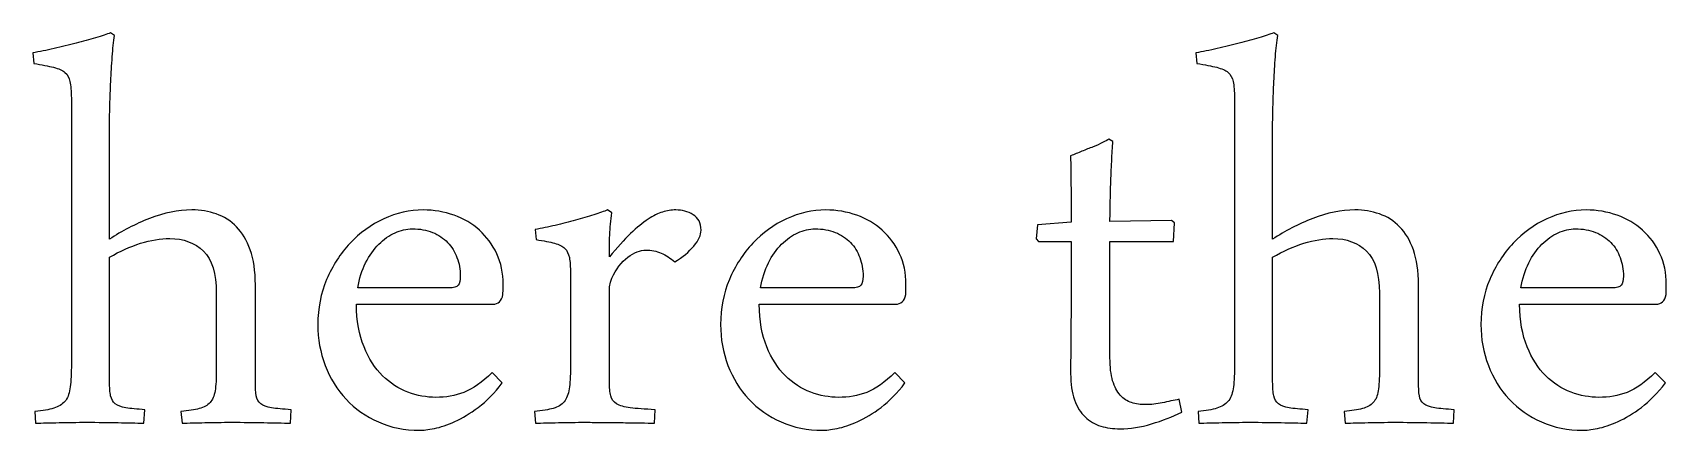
# Model space of a CAD drawing. Extents: x -294 to 276, y -108 to 146.
# Drawn here: x 95.55 to 114.26, y 50.01 to 54.56 of the extents above; entities that cross this region are included whole.
import ezdxf

# ---------------------------------------------------------------- set-up
doc = ezdxf.new("R2010")
doc.units = 0
doc.header["$MEASUREMENT"] = 0
doc.layers.add('OUTLINE', color=7, linetype='CONTINUOUS')

msp = doc.modelspace()

# ---------------------------------------------------------------- linework, layer by layer
at = {"layer": 'OUTLINE', "color": 250}
for points, knots in [([(96.4871, 54.5315), (96.4758, 54.4623), (96.4673, 54.3805), (96.4603, 54.2873), (96.4603, 54.2873), (96.4532, 54.1928), (96.4476, 54.0996), (96.4433, 54.0051), (96.4433, 54.0051), (96.4391, 53.912), (96.4363, 53.8245), (96.4334, 53.7412), (96.4334, 53.7412), (96.4306, 53.658), (96.4292, 53.5931), (96.4292, 53.5423), (96.4292, 53.5423), (96.4292, 53.5423), (96.4292, 52.1989), (96.4292, 52.1989), (96.4292, 52.1989), (96.5703, 52.2934), (96.7227, 52.3724), (96.8878, 52.4374), (96.8878, 52.4374), (97.0543, 52.5023), (97.2152, 52.5347), (97.3718, 52.5347), (97.3718, 52.5347), (97.4706, 52.5347), (97.5652, 52.5192), (97.6527, 52.4882), (97.6527, 52.4882), (97.7416, 52.4585), (97.8192, 52.4091), (97.8841, 52.3414), (97.8841, 52.3414), (97.9504, 52.2737), (98.0026, 52.1862), (98.0421, 52.0775), (98.0421, 52.0775), (98.0802, 51.9689), (98.1, 51.8348), (98.1, 51.6782), (98.1, 51.6782), (98.1, 51.6782), (98.1, 50.5662), (98.1, 50.5662), (98.1, 50.5662), (98.1, 50.4999), (98.1028, 50.4477), (98.1099, 50.4068), (98.1099, 50.4068), (98.1169, 50.3672), (98.1338, 50.3362), (98.1621, 50.3136), (98.1621, 50.3136), (98.1889, 50.2925), (98.2312, 50.2769), (98.2862, 50.2685), (98.2862, 50.2685), (98.3413, 50.26), (98.4147, 50.2529), (98.5092, 50.2473), (98.5092, 50.2473), (98.5092, 50.2473), (98.5007, 50.0949), (98.5007, 50.0949), (98.5007, 50.0949), (98.4118, 50.0949), (98.3116, 50.0963), (98.1973, 50.0991), (98.1973, 50.0991), (98.083, 50.102), (97.9589, 50.1034), (97.8262, 50.1034), (97.8262, 50.1034), (97.719, 50.1034), (97.6174, 50.102), (97.5214, 50.0991), (97.5214, 50.0991), (97.4241, 50.0963), (97.338, 50.0949), (97.2604, 50.0949), (97.2604, 50.0949), (97.2604, 50.0949), (97.2477, 50.2275), (97.2477, 50.2275), (97.2477, 50.2275), (97.3337, 50.236), (97.4029, 50.2459), (97.4565, 50.26), (97.4565, 50.26), (97.5101, 50.2741), (97.5525, 50.2967), (97.5807, 50.3291), (97.5807, 50.3291), (97.6103, 50.3602), (97.6287, 50.4053), (97.6385, 50.4646), (97.6385, 50.4646), (97.6484, 50.5239), (97.6527, 50.6057), (97.6527, 50.7116), (97.6527, 50.7116), (97.6527, 50.7116), (97.6527, 51.5836), (97.6527, 51.5836), (97.6527, 51.5836), (97.6527, 51.8066), (97.6033, 51.966), (97.5045, 52.0634), (97.5045, 52.0634), (97.4057, 52.1594), (97.2773, 52.2073), (97.1193, 52.2073), (97.1193, 52.2073), (97.0148, 52.2073), (96.9034, 52.189), (96.7848, 52.1523), (96.7848, 52.1523), (96.6663, 52.1142), (96.5477, 52.062), (96.4292, 51.9929), (96.4292, 51.9929), (96.4292, 51.9929), (96.4292, 50.5662), (96.4292, 50.5662), (96.4292, 50.5662), (96.4292, 50.4999), (96.4334, 50.4477), (96.4419, 50.4068), (96.4419, 50.4068), (96.4504, 50.3672), (96.4673, 50.3362), (96.4955, 50.3136), (96.4955, 50.3136), (96.5238, 50.2925), (96.5633, 50.2769), (96.6169, 50.2685), (96.6169, 50.2685), (96.6719, 50.26), (96.7439, 50.2529), (96.8342, 50.2473), (96.8342, 50.2473), (96.8342, 50.2473), (96.8215, 50.0949), (96.8215, 50.0949), (96.8215, 50.0949), (96.734, 50.0949), (96.6352, 50.0963), (96.5266, 50.0991), (96.5266, 50.0991), (96.4179, 50.102), (96.2966, 50.1034), (96.1653, 50.1034), (96.1653, 50.1034), (96.0567, 50.1034), (95.9523, 50.102), (95.8507, 50.0991), (95.8507, 50.0991), (95.7491, 50.0963), (95.6587, 50.0949), (95.5825, 50.0949), (95.5825, 50.0949), (95.5825, 50.0949), (95.5741, 50.2275), (95.5741, 50.2275), (95.5741, 50.2275), (95.6644, 50.236), (95.7364, 50.2473), (95.79, 50.2642), (95.79, 50.2642), (95.845, 50.2812), (95.8859, 50.3066), (95.917, 50.3404), (95.917, 50.3404), (95.9466, 50.3757), (95.9664, 50.4237), (95.9762, 50.4858), (95.9762, 50.4858), (95.9861, 50.5479), (95.9918, 50.6311), (95.9918, 50.7355), (95.9918, 50.7355), (95.9918, 50.7355), (95.9918, 53.816), (95.9918, 53.816), (95.9918, 53.816), (95.9918, 53.895), (95.9861, 53.9585), (95.9762, 54.0037), (95.9762, 54.0037), (95.9664, 54.0488), (95.948, 54.0841), (95.9184, 54.1095), (95.9184, 54.1095), (95.8902, 54.1335), (95.8464, 54.1533), (95.7886, 54.1674), (95.7886, 54.1674), (95.7307, 54.1815), (95.6545, 54.1956), (95.5614, 54.2125), (95.5614, 54.2125), (95.5614, 54.2125), (95.5487, 54.3325), (95.5487, 54.3325), (95.5487, 54.3325), (95.6263, 54.3466), (95.7081, 54.3621), (95.7942, 54.3819), (95.7942, 54.3819), (95.8817, 54.4016), (95.965, 54.4214), (96.0454, 54.4426), (96.0454, 54.4426), (96.1244, 54.4623), (96.2006, 54.4835), (96.2698, 54.5046), (96.2698, 54.5046), (96.3403, 54.5244), (96.3982, 54.5442), (96.4419, 54.5639), (96.4419, 54.5639), (96.4419, 54.5639), (96.4871, 54.5315), (96.4871, 54.5315)], [0, 0, 0, 0, 0.0172414, 0.0172414, 0.0172414, 0.0172414, 0.0344828, 0.0344828, 0.0344828, 0.0344828, 0.0517241, 0.0517241, 0.0517241, 0.0517241, 0.0689655, 0.0689655, 0.0689655, 0.0689655, 0.0862069, 0.0862069, 0.0862069, 0.0862069, 0.1034483, 0.1034483, 0.1034483, 0.1034483, 0.1206897, 0.1206897, 0.1206897, 0.1206897, 0.137931, 0.137931, 0.137931, 0.137931, 0.1551724, 0.1551724, 0.1551724, 0.1551724, 0.1724138, 0.1724138, 0.1724138, 0.1724138, 0.1896552, 0.1896552, 0.1896552, 0.1896552, 0.2068966, 0.2068966, 0.2068966, 0.2068966, 0.2241379, 0.2241379, 0.2241379, 0.2241379, 0.2413793, 0.2413793, 0.2413793, 0.2413793, 0.2586207, 0.2586207, 0.2586207, 0.2586207, 0.2758621, 0.2758621, 0.2758621, 0.2758621, 0.2931034, 0.2931034, 0.2931034, 0.2931034, 0.3103448, 0.3103448, 0.3103448, 0.3103448, 0.3275862, 0.3275862, 0.3275862, 0.3275862, 0.3448276, 0.3448276, 0.3448276, 0.3448276, 0.362069, 0.362069, 0.362069, 0.362069, 0.3793103, 0.3793103, 0.3793103, 0.3793103, 0.3965517, 0.3965517, 0.3965517, 0.3965517, 0.4137931, 0.4137931, 0.4137931, 0.4137931, 0.4310345, 0.4310345, 0.4310345, 0.4310345, 0.4482759, 0.4482759, 0.4482759, 0.4482759, 0.4655172, 0.4655172, 0.4655172, 0.4655172, 0.4827586, 0.4827586, 0.4827586, 0.4827586, 0.5, 0.5, 0.5, 0.5, 0.5172414, 0.5172414, 0.5172414, 0.5172414, 0.5344828, 0.5344828, 0.5344828, 0.5344828, 0.5517241, 0.5517241, 0.5517241, 0.5517241, 0.5689655, 0.5689655, 0.5689655, 0.5689655, 0.5862069, 0.5862069, 0.5862069, 0.5862069, 0.6034483, 0.6034483, 0.6034483, 0.6034483, 0.6206897, 0.6206897, 0.6206897, 0.6206897, 0.637931, 0.637931, 0.637931, 0.637931, 0.6551724, 0.6551724, 0.6551724, 0.6551724, 0.6724138, 0.6724138, 0.6724138, 0.6724138, 0.6896552, 0.6896552, 0.6896552, 0.6896552, 0.7068966, 0.7068966, 0.7068966, 0.7068966, 0.7241379, 0.7241379, 0.7241379, 0.7241379, 0.7413793, 0.7413793, 0.7413793, 0.7413793, 0.7586207, 0.7586207, 0.7586207, 0.7586207, 0.7758621, 0.7758621, 0.7758621, 0.7758621, 0.7931034, 0.7931034, 0.7931034, 0.7931034, 0.8103448, 0.8103448, 0.8103448, 0.8103448, 0.8275862, 0.8275862, 0.8275862, 0.8275862, 0.8448276, 0.8448276, 0.8448276, 0.8448276, 0.862069, 0.862069, 0.862069, 0.862069, 0.8793103, 0.8793103, 0.8793103, 0.8793103, 0.8965517, 0.8965517, 0.8965517, 0.8965517, 0.9137931, 0.9137931, 0.9137931, 0.9137931, 0.9310345, 0.9310345, 0.9310345, 0.9310345, 0.9482759, 0.9482759, 0.9482759, 0.9482759, 0.9655172, 0.9655172, 0.9655172, 0.9655172, 1, 1, 1, 1]), ([(109.8123, 54.5315), (109.801, 54.4623), (109.7925, 54.3805), (109.7855, 54.2873), (109.7855, 54.2873), (109.7784, 54.1928), (109.7728, 54.0996), (109.7685, 54.0051), (109.7685, 54.0051), (109.7643, 53.912), (109.7615, 53.8245), (109.7586, 53.7412), (109.7586, 53.7412), (109.7558, 53.658), (109.7544, 53.5931), (109.7544, 53.5423), (109.7544, 53.5423), (109.7544, 53.5423), (109.7544, 52.1989), (109.7544, 52.1989), (109.7544, 52.1989), (109.8955, 52.2934), (110.0479, 52.3724), (110.213, 52.4374), (110.213, 52.4374), (110.3795, 52.5023), (110.5404, 52.5347), (110.697, 52.5347), (110.697, 52.5347), (110.7958, 52.5347), (110.8904, 52.5192), (110.9779, 52.4882), (110.9779, 52.4882), (111.0668, 52.4585), (111.1444, 52.4091), (111.2093, 52.3414), (111.2093, 52.3414), (111.2756, 52.2737), (111.3278, 52.1862), (111.3673, 52.0775), (111.3673, 52.0775), (111.4054, 51.9689), (111.4252, 51.8348), (111.4252, 51.6782), (111.4252, 51.6782), (111.4252, 51.6782), (111.4252, 50.5662), (111.4252, 50.5662), (111.4252, 50.5662), (111.4252, 50.4999), (111.428, 50.4477), (111.4351, 50.4068), (111.4351, 50.4068), (111.4421, 50.3672), (111.459, 50.3362), (111.4873, 50.3136), (111.4873, 50.3136), (111.5141, 50.2925), (111.5564, 50.2769), (111.6114, 50.2685), (111.6114, 50.2685), (111.6665, 50.26), (111.7399, 50.2529), (111.8344, 50.2473), (111.8344, 50.2473), (111.8344, 50.2473), (111.8259, 50.0949), (111.8259, 50.0949), (111.8259, 50.0949), (111.737, 50.0949), (111.6368, 50.0963), (111.5225, 50.0991), (111.5225, 50.0991), (111.4082, 50.102), (111.2841, 50.1034), (111.1514, 50.1034), (111.1514, 50.1034), (111.0442, 50.1034), (110.9426, 50.102), (110.8466, 50.0991), (110.8466, 50.0991), (110.7493, 50.0963), (110.6632, 50.0949), (110.5856, 50.0949), (110.5856, 50.0949), (110.5856, 50.0949), (110.5729, 50.2275), (110.5729, 50.2275), (110.5729, 50.2275), (110.6589, 50.236), (110.7281, 50.2459), (110.7817, 50.26), (110.7817, 50.26), (110.8353, 50.2741), (110.8777, 50.2967), (110.9059, 50.3291), (110.9059, 50.3291), (110.9355, 50.3602), (110.9539, 50.4053), (110.9637, 50.4646), (110.9637, 50.4646), (110.9736, 50.5239), (110.9779, 50.6057), (110.9779, 50.7116), (110.9779, 50.7116), (110.9779, 50.7116), (110.9779, 51.5836), (110.9779, 51.5836), (110.9779, 51.5836), (110.9779, 51.8066), (110.9285, 51.966), (110.8297, 52.0634), (110.8297, 52.0634), (110.7309, 52.1594), (110.6025, 52.2073), (110.4445, 52.2073), (110.4445, 52.2073), (110.34, 52.2073), (110.2286, 52.189), (110.11, 52.1523), (110.11, 52.1523), (109.9915, 52.1142), (109.8729, 52.062), (109.7544, 51.9929), (109.7544, 51.9929), (109.7544, 51.9929), (109.7544, 50.5662), (109.7544, 50.5662), (109.7544, 50.5662), (109.7544, 50.4999), (109.7586, 50.4477), (109.7671, 50.4068), (109.7671, 50.4068), (109.7756, 50.3672), (109.7925, 50.3362), (109.8207, 50.3136), (109.8207, 50.3136), (109.849, 50.2925), (109.8885, 50.2769), (109.9421, 50.2685), (109.9421, 50.2685), (109.9971, 50.26), (110.0691, 50.2529), (110.1594, 50.2473), (110.1594, 50.2473), (110.1594, 50.2473), (110.1467, 50.0949), (110.1467, 50.0949), (110.1467, 50.0949), (110.0592, 50.0949), (109.9604, 50.0963), (109.8518, 50.0991), (109.8518, 50.0991), (109.7431, 50.102), (109.6218, 50.1034), (109.4905, 50.1034), (109.4905, 50.1034), (109.3819, 50.1034), (109.2775, 50.102), (109.1759, 50.0991), (109.1759, 50.0991), (109.0743, 50.0963), (108.9839, 50.0949), (108.9077, 50.0949), (108.9077, 50.0949), (108.9077, 50.0949), (108.8993, 50.2275), (108.8993, 50.2275), (108.8993, 50.2275), (108.9896, 50.236), (109.0616, 50.2473), (109.1152, 50.2642), (109.1152, 50.2642), (109.1702, 50.2812), (109.2111, 50.3066), (109.2422, 50.3404), (109.2422, 50.3404), (109.2718, 50.3757), (109.2916, 50.4237), (109.3014, 50.4858), (109.3014, 50.4858), (109.3113, 50.5479), (109.317, 50.6311), (109.317, 50.7355), (109.317, 50.7355), (109.317, 50.7355), (109.317, 53.816), (109.317, 53.816), (109.317, 53.816), (109.317, 53.895), (109.3113, 53.9585), (109.3014, 54.0037), (109.3014, 54.0037), (109.2916, 54.0488), (109.2732, 54.0841), (109.2436, 54.1095), (109.2436, 54.1095), (109.2154, 54.1335), (109.1716, 54.1533), (109.1138, 54.1674), (109.1138, 54.1674), (109.0559, 54.1815), (108.9797, 54.1956), (108.8866, 54.2125), (108.8866, 54.2125), (108.8866, 54.2125), (108.8739, 54.3325), (108.8739, 54.3325), (108.8739, 54.3325), (108.9515, 54.3466), (109.0333, 54.3621), (109.1194, 54.3819), (109.1194, 54.3819), (109.2069, 54.4016), (109.2902, 54.4214), (109.3706, 54.4426), (109.3706, 54.4426), (109.4496, 54.4623), (109.5258, 54.4835), (109.595, 54.5046), (109.595, 54.5046), (109.6655, 54.5244), (109.7234, 54.5442), (109.7671, 54.5639), (109.7671, 54.5639), (109.7671, 54.5639), (109.8123, 54.5315), (109.8123, 54.5315)], [0, 0, 0, 0, 0.0172414, 0.0172414, 0.0172414, 0.0172414, 0.0344828, 0.0344828, 0.0344828, 0.0344828, 0.0517241, 0.0517241, 0.0517241, 0.0517241, 0.0689655, 0.0689655, 0.0689655, 0.0689655, 0.0862069, 0.0862069, 0.0862069, 0.0862069, 0.1034483, 0.1034483, 0.1034483, 0.1034483, 0.1206897, 0.1206897, 0.1206897, 0.1206897, 0.137931, 0.137931, 0.137931, 0.137931, 0.1551724, 0.1551724, 0.1551724, 0.1551724, 0.1724138, 0.1724138, 0.1724138, 0.1724138, 0.1896552, 0.1896552, 0.1896552, 0.1896552, 0.2068966, 0.2068966, 0.2068966, 0.2068966, 0.2241379, 0.2241379, 0.2241379, 0.2241379, 0.2413793, 0.2413793, 0.2413793, 0.2413793, 0.2586207, 0.2586207, 0.2586207, 0.2586207, 0.2758621, 0.2758621, 0.2758621, 0.2758621, 0.2931034, 0.2931034, 0.2931034, 0.2931034, 0.3103448, 0.3103448, 0.3103448, 0.3103448, 0.3275862, 0.3275862, 0.3275862, 0.3275862, 0.3448276, 0.3448276, 0.3448276, 0.3448276, 0.362069, 0.362069, 0.362069, 0.362069, 0.3793103, 0.3793103, 0.3793103, 0.3793103, 0.3965517, 0.3965517, 0.3965517, 0.3965517, 0.4137931, 0.4137931, 0.4137931, 0.4137931, 0.4310345, 0.4310345, 0.4310345, 0.4310345, 0.4482759, 0.4482759, 0.4482759, 0.4482759, 0.4655172, 0.4655172, 0.4655172, 0.4655172, 0.4827586, 0.4827586, 0.4827586, 0.4827586, 0.5, 0.5, 0.5, 0.5, 0.5172414, 0.5172414, 0.5172414, 0.5172414, 0.5344828, 0.5344828, 0.5344828, 0.5344828, 0.5517241, 0.5517241, 0.5517241, 0.5517241, 0.5689655, 0.5689655, 0.5689655, 0.5689655, 0.5862069, 0.5862069, 0.5862069, 0.5862069, 0.6034483, 0.6034483, 0.6034483, 0.6034483, 0.6206897, 0.6206897, 0.6206897, 0.6206897, 0.637931, 0.637931, 0.637931, 0.637931, 0.6551724, 0.6551724, 0.6551724, 0.6551724, 0.6724138, 0.6724138, 0.6724138, 0.6724138, 0.6896552, 0.6896552, 0.6896552, 0.6896552, 0.7068966, 0.7068966, 0.7068966, 0.7068966, 0.7241379, 0.7241379, 0.7241379, 0.7241379, 0.7413793, 0.7413793, 0.7413793, 0.7413793, 0.7586207, 0.7586207, 0.7586207, 0.7586207, 0.7758621, 0.7758621, 0.7758621, 0.7758621, 0.7931034, 0.7931034, 0.7931034, 0.7931034, 0.8103448, 0.8103448, 0.8103448, 0.8103448, 0.8275862, 0.8275862, 0.8275862, 0.8275862, 0.8448276, 0.8448276, 0.8448276, 0.8448276, 0.862069, 0.862069, 0.862069, 0.862069, 0.8793103, 0.8793103, 0.8793103, 0.8793103, 0.8965517, 0.8965517, 0.8965517, 0.8965517, 0.9137931, 0.9137931, 0.9137931, 0.9137931, 0.9310345, 0.9310345, 0.9310345, 0.9310345, 0.9482759, 0.9482759, 0.9482759, 0.9482759, 0.9655172, 0.9655172, 0.9655172, 0.9655172, 1, 1, 1, 1]), ([(107.9242, 53.3193), (107.9186, 53.253), (107.9129, 53.1768), (107.9101, 53.0907), (107.9101, 53.0907), (107.9059, 53.0032), (107.9016, 52.9171), (107.8988, 52.8296), (107.8988, 52.8296), (107.896, 52.7422), (107.8946, 52.6617), (107.8932, 52.5855), (107.8932, 52.5855), (107.8918, 52.5093), (107.8904, 52.4486), (107.8904, 52.4021), (107.8904, 52.4021), (107.8904, 52.4021), (108.5973, 52.4148), (108.5973, 52.4148), (108.5973, 52.4148), (108.5973, 52.4148), (108.6312, 52.3851), (108.6312, 52.3851), (108.6312, 52.3851), (108.6312, 52.3851), (108.6185, 52.1749), (108.6185, 52.1749), (108.6185, 52.1749), (108.6185, 52.1749), (107.8904, 52.1749), (107.8904, 52.1749), (107.8904, 52.1749), (107.8904, 52.1749), (107.8904, 50.8428), (107.8904, 50.8428), (107.8904, 50.8428), (107.8904, 50.7355), (107.9016, 50.6481), (107.9214, 50.5789), (107.9214, 50.5789), (107.9426, 50.5098), (107.9708, 50.4547), (108.0089, 50.4138), (108.0089, 50.4138), (108.0456, 50.3715), (108.0893, 50.3433), (108.1387, 50.3291), (108.1387, 50.3291), (108.1881, 50.3136), (108.2417, 50.3052), (108.2996, 50.3052), (108.2996, 50.3052), (108.3603, 50.3052), (108.4238, 50.3122), (108.4901, 50.3263), (108.4901, 50.3263), (108.5564, 50.3404), (108.6213, 50.3545), (108.6848, 50.3672), (108.6848, 50.3672), (108.6848, 50.3672), (108.713, 50.2191), (108.713, 50.2191), (108.713, 50.2191), (108.6058, 50.1669), (108.4901, 50.1217), (108.3659, 50.085), (108.3659, 50.085), (108.2417, 50.0469), (108.1218, 50.0286), (108.0061, 50.0286), (108.0061, 50.0286), (107.927, 50.0286), (107.8523, 50.0385), (107.7859, 50.0596), (107.7859, 50.0596), (107.7182, 50.0808), (107.6575, 50.1161), (107.6053, 50.1655), (107.6053, 50.1655), (107.5531, 50.2148), (107.5122, 50.2798), (107.484, 50.3616), (107.484, 50.3616), (107.4543, 50.4434), (107.4402, 50.5422), (107.4402, 50.6608), (107.4402, 50.6608), (107.4402, 50.6608), (107.4402, 50.7722), (107.4402, 50.7722), (107.4402, 50.7722), (107.4402, 50.823), (107.4402, 50.9021), (107.4416, 51.0121), (107.4416, 51.0121), (107.443, 51.1236), (107.4444, 51.2704), (107.4444, 51.4552), (107.4444, 51.4552), (107.4444, 51.4552), (107.4444, 52.1749), (107.4444, 52.1749), (107.4444, 52.1749), (107.4444, 52.1749), (107.0719, 52.1749), (107.0719, 52.1749), (107.0719, 52.1749), (107.0719, 52.1749), (107.0437, 52.2031), (107.0437, 52.2031), (107.0437, 52.2031), (107.0437, 52.2031), (107.0592, 52.364), (107.0592, 52.364), (107.0592, 52.364), (107.0592, 52.364), (107.4444, 52.3936), (107.4444, 52.3936), (107.4444, 52.3936), (107.4444, 52.3936), (107.4444, 52.7365), (107.4444, 52.7365), (107.4444, 52.7365), (107.4444, 52.8057), (107.443, 52.8762), (107.4416, 52.9468), (107.4416, 52.9468), (107.4402, 53.0187), (107.4402, 53.0879), (107.4402, 53.1542), (107.4402, 53.1542), (107.4811, 53.1711), (107.5249, 53.1881), (107.5686, 53.2064), (107.5686, 53.2064), (107.6124, 53.2233), (107.6547, 53.2417), (107.697, 53.2572), (107.697, 53.2572), (107.738, 53.2741), (107.7746, 53.2897), (107.8057, 53.3052), (107.8057, 53.3052), (107.8381, 53.3207), (107.8621, 53.3334), (107.8791, 53.3447), (107.8791, 53.3447), (107.8791, 53.3447), (107.9242, 53.3193), (107.9242, 53.3193)], [0, 0, 0, 0, 0.025641, 0.025641, 0.025641, 0.025641, 0.0512821, 0.0512821, 0.0512821, 0.0512821, 0.0769231, 0.0769231, 0.0769231, 0.0769231, 0.1025641, 0.1025641, 0.1025641, 0.1025641, 0.1282051, 0.1282051, 0.1282051, 0.1282051, 0.1538462, 0.1538462, 0.1538462, 0.1538462, 0.1794872, 0.1794872, 0.1794872, 0.1794872, 0.2051282, 0.2051282, 0.2051282, 0.2051282, 0.2307692, 0.2307692, 0.2307692, 0.2307692, 0.2564103, 0.2564103, 0.2564103, 0.2564103, 0.2820513, 0.2820513, 0.2820513, 0.2820513, 0.3076923, 0.3076923, 0.3076923, 0.3076923, 0.3333333, 0.3333333, 0.3333333, 0.3333333, 0.3589744, 0.3589744, 0.3589744, 0.3589744, 0.3846154, 0.3846154, 0.3846154, 0.3846154, 0.4102564, 0.4102564, 0.4102564, 0.4102564, 0.4358974, 0.4358974, 0.4358974, 0.4358974, 0.4615385, 0.4615385, 0.4615385, 0.4615385, 0.4871795, 0.4871795, 0.4871795, 0.4871795, 0.5128205, 0.5128205, 0.5128205, 0.5128205, 0.5384615, 0.5384615, 0.5384615, 0.5384615, 0.5641026, 0.5641026, 0.5641026, 0.5641026, 0.5897436, 0.5897436, 0.5897436, 0.5897436, 0.6153846, 0.6153846, 0.6153846, 0.6153846, 0.6410256, 0.6410256, 0.6410256, 0.6410256, 0.6666667, 0.6666667, 0.6666667, 0.6666667, 0.6923077, 0.6923077, 0.6923077, 0.6923077, 0.7179487, 0.7179487, 0.7179487, 0.7179487, 0.7435897, 0.7435897, 0.7435897, 0.7435897, 0.7692308, 0.7692308, 0.7692308, 0.7692308, 0.7948718, 0.7948718, 0.7948718, 0.7948718, 0.8205128, 0.8205128, 0.8205128, 0.8205128, 0.8461538, 0.8461538, 0.8461538, 0.8461538, 0.8717949, 0.8717949, 0.8717949, 0.8717949, 0.8974359, 0.8974359, 0.8974359, 0.8974359, 0.9230769, 0.9230769, 0.9230769, 0.9230769, 0.9487179, 0.9487179, 0.9487179, 0.9487179, 1, 1, 1, 1]), ([(100.9278, 50.5535), (100.8389, 50.4378), (100.7486, 50.3447), (100.6541, 50.2741), (100.6541, 50.2741), (100.5609, 50.205), (100.4706, 50.1499), (100.3859, 50.1118), (100.3859, 50.1118), (100.2999, 50.0723), (100.2223, 50.0469), (100.1503, 50.0328), (100.1503, 50.0328), (100.0783, 50.0187), (100.0219, 50.0116), (99.9809, 50.0116), (99.9809, 50.0116), (99.8102, 50.0116), (99.6522, 50.0441), (99.5096, 50.1076), (99.5096, 50.1076), (99.3657, 50.1711), (99.2429, 50.2572), (99.1399, 50.3672), (99.1399, 50.3672), (99.0355, 50.4773), (98.9565, 50.6071), (98.9, 50.7539), (98.9, 50.7539), (98.8436, 50.9021), (98.8154, 51.0587), (98.8154, 51.2238), (98.8154, 51.2238), (98.8154, 51.4086), (98.8492, 51.5794), (98.9156, 51.7389), (98.9156, 51.7389), (98.9833, 51.8969), (99.0736, 52.0352), (99.1851, 52.1537), (99.1851, 52.1537), (99.2966, 52.2723), (99.425, 52.3654), (99.5717, 52.4331), (99.5717, 52.4331), (99.7171, 52.5009), (99.8681, 52.5347), (100.0219, 52.5347), (100.0219, 52.5347), (100.1461, 52.5347), (100.2632, 52.5136), (100.3761, 52.474), (100.3761, 52.474), (100.4875, 52.4345), (100.5849, 52.3767), (100.6668, 52.3019), (100.6668, 52.3019), (100.75, 52.2285), (100.8163, 52.1382), (100.8657, 52.0338), (100.8657, 52.0338), (100.9151, 51.9294), (100.9391, 51.8122), (100.9391, 51.6824), (100.9391, 51.6824), (100.9391, 51.6824), (100.9391, 51.6246), (100.9391, 51.6246), (100.9391, 51.6246), (100.9391, 51.6246), (100.9363, 51.5667), (100.9363, 51.5667), (100.9363, 51.5667), (100.9222, 51.4919), (100.8827, 51.4552), (100.8206, 51.4552), (100.8206, 51.4552), (100.8206, 51.4552), (99.257, 51.4552), (99.257, 51.4552), (99.257, 51.4552), (99.2599, 51.2647), (99.2895, 51.1024), (99.3445, 50.967), (99.3445, 50.967), (99.3996, 50.8315), (99.4701, 50.7214), (99.5576, 50.6368), (99.5576, 50.6368), (99.6437, 50.5507), (99.7411, 50.4886), (99.8483, 50.4477), (99.8483, 50.4477), (99.9555, 50.4082), (100.0614, 50.3884), (100.1672, 50.3884), (100.1672, 50.3884), (100.2801, 50.3884), (100.3874, 50.4082), (100.489, 50.4463), (100.489, 50.4463), (100.5906, 50.4844), (100.6992, 50.5606), (100.8121, 50.6735), (100.8121, 50.6735), (100.8121, 50.6735), (100.9278, 50.5535), (100.9278, 50.5535)], [0, 0, 0, 0, 0.0357143, 0.0357143, 0.0357143, 0.0357143, 0.0714286, 0.0714286, 0.0714286, 0.0714286, 0.1071429, 0.1071429, 0.1071429, 0.1071429, 0.1428571, 0.1428571, 0.1428571, 0.1428571, 0.1785714, 0.1785714, 0.1785714, 0.1785714, 0.2142857, 0.2142857, 0.2142857, 0.2142857, 0.25, 0.25, 0.25, 0.25, 0.2857143, 0.2857143, 0.2857143, 0.2857143, 0.3214286, 0.3214286, 0.3214286, 0.3214286, 0.3571429, 0.3571429, 0.3571429, 0.3571429, 0.3928571, 0.3928571, 0.3928571, 0.3928571, 0.4285714, 0.4285714, 0.4285714, 0.4285714, 0.4642857, 0.4642857, 0.4642857, 0.4642857, 0.5, 0.5, 0.5, 0.5, 0.5357143, 0.5357143, 0.5357143, 0.5357143, 0.5714286, 0.5714286, 0.5714286, 0.5714286, 0.6071429, 0.6071429, 0.6071429, 0.6071429, 0.6428571, 0.6428571, 0.6428571, 0.6428571, 0.6785714, 0.6785714, 0.6785714, 0.6785714, 0.7142857, 0.7142857, 0.7142857, 0.7142857, 0.75, 0.75, 0.75, 0.75, 0.7857143, 0.7857143, 0.7857143, 0.7857143, 0.8214286, 0.8214286, 0.8214286, 0.8214286, 0.8571429, 0.8571429, 0.8571429, 0.8571429, 0.8928571, 0.8928571, 0.8928571, 0.8928571, 0.9285714, 0.9285714, 0.9285714, 0.9285714, 1, 1, 1, 1]), ([(102.6734, 50.0949), (102.6282, 50.0949), (102.576, 50.0949), (102.5139, 50.0963), (102.5139, 50.0963), (102.4518, 50.0977), (102.3841, 50.0991), (102.3135, 50.0991), (102.3135, 50.0991), (102.2416, 50.0991), (102.1682, 50.0991), (102.0934, 50.1005), (102.0934, 50.1005), (102.02, 50.102), (101.9495, 50.1034), (101.8832, 50.1034), (101.8832, 50.1034), (101.7759, 50.1034), (101.6729, 50.102), (101.5727, 50.0991), (101.5727, 50.0991), (101.4739, 50.0963), (101.385, 50.0949), (101.3088, 50.0949), (101.3088, 50.0949), (101.3088, 50.0949), (101.2961, 50.2275), (101.2961, 50.2275), (101.2961, 50.2275), (101.3864, 50.236), (101.4598, 50.2473), (101.5134, 50.2628), (101.5134, 50.2628), (101.5671, 50.2769), (101.608, 50.3023), (101.6376, 50.339), (101.6376, 50.339), (101.6658, 50.3743), (101.6856, 50.4237), (101.6955, 50.4858), (101.6955, 50.4858), (101.7039, 50.5479), (101.7096, 50.6311), (101.7096, 50.7355), (101.7096, 50.7355), (101.7096, 50.7355), (101.7096, 51.8066), (101.7096, 51.8066), (101.7096, 51.8066), (101.7096, 51.8842), (101.7054, 51.9449), (101.6969, 51.9886), (101.6969, 51.9886), (101.6884, 52.0324), (101.6715, 52.0676), (101.6447, 52.0945), (101.6447, 52.0945), (101.6193, 52.1199), (101.5798, 52.1396), (101.5276, 52.1537), (101.5276, 52.1537), (101.4753, 52.1678), (101.4048, 52.1819), (101.3173, 52.1946), (101.3173, 52.1946), (101.3173, 52.1946), (101.3046, 52.3104), (101.3046, 52.3104), (101.3046, 52.3104), (101.3794, 52.3245), (101.4556, 52.34), (101.536, 52.3583), (101.536, 52.3583), (101.615, 52.3767), (101.6927, 52.395), (101.7674, 52.4162), (101.7674, 52.4162), (101.8422, 52.4374), (101.9114, 52.4571), (101.9763, 52.4783), (101.9763, 52.4783), (102.0412, 52.4994), (102.0934, 52.5178), (102.1357, 52.5347), (102.1357, 52.5347), (102.1357, 52.5347), (102.1851, 52.5009), (102.1851, 52.5009), (102.1851, 52.5009), (102.171, 52.4162), (102.1626, 52.3301), (102.1597, 52.2469), (102.1597, 52.2469), (102.1569, 52.1622), (102.1555, 52.0789), (102.1555, 51.9971), (102.1555, 51.9971), (102.2444, 52.1043), (102.3248, 52.1932), (102.3982, 52.2638), (102.3982, 52.2638), (102.4702, 52.3329), (102.5379, 52.388), (102.5986, 52.4289), (102.5986, 52.4289), (102.6593, 52.4684), (102.7143, 52.4966), (102.7651, 52.5107), (102.7651, 52.5107), (102.8173, 52.5263), (102.8667, 52.5347), (102.9161, 52.5347), (102.9161, 52.5347), (102.9881, 52.5347), (103.0544, 52.5164), (103.1151, 52.4797), (103.1151, 52.4797), (103.1757, 52.4444), (103.2054, 52.3851), (103.2054, 52.3019), (103.2054, 52.3019), (103.2054, 52.2469), (103.1786, 52.1862), (103.1235, 52.1213), (103.1235, 52.1213), (103.0685, 52.0549), (102.9951, 51.9943), (102.9048, 51.9392), (102.9048, 51.9392), (102.854, 51.983), (102.8032, 52.0168), (102.7496, 52.0394), (102.7496, 52.0394), (102.696, 52.0634), (102.6367, 52.0747), (102.5732, 52.0747), (102.5732, 52.0747), (102.5097, 52.0747), (102.4405, 52.0479), (102.3672, 51.9929), (102.3672, 51.9929), (102.2924, 51.9378), (102.2317, 51.8574), (102.1851, 51.753), (102.1851, 51.753), (102.171, 51.7219), (102.1626, 51.6951), (102.1597, 51.6725), (102.1597, 51.6725), (102.1569, 51.6485), (102.1555, 51.6175), (102.1555, 51.5794), (102.1555, 51.5794), (102.1555, 51.5794), (102.1555, 50.5662), (102.1555, 50.5662), (102.1555, 50.5662), (102.1555, 50.4999), (102.1611, 50.4477), (102.171, 50.4068), (102.171, 50.4068), (102.1795, 50.3672), (102.2021, 50.3362), (102.2388, 50.3136), (102.2388, 50.3136), (102.274, 50.2925), (102.3262, 50.2769), (102.3954, 50.2685), (102.3954, 50.2685), (102.4645, 50.26), (102.5591, 50.2529), (102.6804, 50.2473), (102.6804, 50.2473), (102.6804, 50.2473), (102.6734, 50.0949), (102.6734, 50.0949)], [0, 0, 0, 0, 0.0222222, 0.0222222, 0.0222222, 0.0222222, 0.0444444, 0.0444444, 0.0444444, 0.0444444, 0.0666667, 0.0666667, 0.0666667, 0.0666667, 0.0888889, 0.0888889, 0.0888889, 0.0888889, 0.1111111, 0.1111111, 0.1111111, 0.1111111, 0.1333333, 0.1333333, 0.1333333, 0.1333333, 0.1555556, 0.1555556, 0.1555556, 0.1555556, 0.1777778, 0.1777778, 0.1777778, 0.1777778, 0.2, 0.2, 0.2, 0.2, 0.2222222, 0.2222222, 0.2222222, 0.2222222, 0.2444444, 0.2444444, 0.2444444, 0.2444444, 0.2666667, 0.2666667, 0.2666667, 0.2666667, 0.2888889, 0.2888889, 0.2888889, 0.2888889, 0.3111111, 0.3111111, 0.3111111, 0.3111111, 0.3333333, 0.3333333, 0.3333333, 0.3333333, 0.3555556, 0.3555556, 0.3555556, 0.3555556, 0.3777778, 0.3777778, 0.3777778, 0.3777778, 0.4, 0.4, 0.4, 0.4, 0.4222222, 0.4222222, 0.4222222, 0.4222222, 0.4444444, 0.4444444, 0.4444444, 0.4444444, 0.4666667, 0.4666667, 0.4666667, 0.4666667, 0.4888889, 0.4888889, 0.4888889, 0.4888889, 0.5111111, 0.5111111, 0.5111111, 0.5111111, 0.5333333, 0.5333333, 0.5333333, 0.5333333, 0.5555556, 0.5555556, 0.5555556, 0.5555556, 0.5777778, 0.5777778, 0.5777778, 0.5777778, 0.6, 0.6, 0.6, 0.6, 0.6222222, 0.6222222, 0.6222222, 0.6222222, 0.6444444, 0.6444444, 0.6444444, 0.6444444, 0.6666667, 0.6666667, 0.6666667, 0.6666667, 0.6888889, 0.6888889, 0.6888889, 0.6888889, 0.7111111, 0.7111111, 0.7111111, 0.7111111, 0.7333333, 0.7333333, 0.7333333, 0.7333333, 0.7555556, 0.7555556, 0.7555556, 0.7555556, 0.7777778, 0.7777778, 0.7777778, 0.7777778, 0.8, 0.8, 0.8, 0.8, 0.8222222, 0.8222222, 0.8222222, 0.8222222, 0.8444444, 0.8444444, 0.8444444, 0.8444444, 0.8666667, 0.8666667, 0.8666667, 0.8666667, 0.8888889, 0.8888889, 0.8888889, 0.8888889, 0.9111111, 0.9111111, 0.9111111, 0.9111111, 0.9333333, 0.9333333, 0.9333333, 0.9333333, 0.9555556, 0.9555556, 0.9555556, 0.9555556, 1, 1, 1, 1]), ([(105.5422, 50.5535), (105.4533, 50.4378), (105.363, 50.3447), (105.2685, 50.2741), (105.2685, 50.2741), (105.1753, 50.205), (105.085, 50.1499), (105.0003, 50.1118), (105.0003, 50.1118), (104.9143, 50.0723), (104.8367, 50.0469), (104.7647, 50.0328), (104.7647, 50.0328), (104.6927, 50.0187), (104.6363, 50.0116), (104.5953, 50.0116), (104.5953, 50.0116), (104.4246, 50.0116), (104.2666, 50.0441), (104.124, 50.1076), (104.124, 50.1076), (103.9801, 50.1711), (103.8573, 50.2572), (103.7543, 50.3672), (103.7543, 50.3672), (103.6499, 50.4773), (103.5709, 50.6071), (103.5144, 50.7539), (103.5144, 50.7539), (103.458, 50.9021), (103.4298, 51.0587), (103.4298, 51.2238), (103.4298, 51.2238), (103.4298, 51.4086), (103.4636, 51.5794), (103.53, 51.7389), (103.53, 51.7389), (103.5977, 51.8969), (103.688, 52.0352), (103.7995, 52.1537), (103.7995, 52.1537), (103.911, 52.2723), (104.0394, 52.3654), (104.1861, 52.4331), (104.1861, 52.4331), (104.3315, 52.5009), (104.4825, 52.5347), (104.6363, 52.5347), (104.6363, 52.5347), (104.7605, 52.5347), (104.8776, 52.5136), (104.9905, 52.474), (104.9905, 52.474), (105.1019, 52.4345), (105.1993, 52.3767), (105.2812, 52.3019), (105.2812, 52.3019), (105.3644, 52.2285), (105.4307, 52.1382), (105.4801, 52.0338), (105.4801, 52.0338), (105.5295, 51.9294), (105.5535, 51.8122), (105.5535, 51.6824), (105.5535, 51.6824), (105.5535, 51.6824), (105.5535, 51.6246), (105.5535, 51.6246), (105.5535, 51.6246), (105.5535, 51.6246), (105.5507, 51.5667), (105.5507, 51.5667), (105.5507, 51.5667), (105.5366, 51.4919), (105.4971, 51.4552), (105.435, 51.4552), (105.435, 51.4552), (105.435, 51.4552), (103.8714, 51.4552), (103.8714, 51.4552), (103.8714, 51.4552), (103.8743, 51.2647), (103.9039, 51.1024), (103.9589, 50.967), (103.9589, 50.967), (104.014, 50.8315), (104.0845, 50.7214), (104.172, 50.6368), (104.172, 50.6368), (104.2581, 50.5507), (104.3555, 50.4886), (104.4627, 50.4477), (104.4627, 50.4477), (104.5699, 50.4082), (104.6758, 50.3884), (104.7816, 50.3884), (104.7816, 50.3884), (104.8945, 50.3884), (105.0018, 50.4082), (105.1034, 50.4463), (105.1034, 50.4463), (105.205, 50.4844), (105.3136, 50.5606), (105.4265, 50.6735), (105.4265, 50.6735), (105.4265, 50.6735), (105.5422, 50.5535), (105.5422, 50.5535)], [0, 0, 0, 0, 0.0357143, 0.0357143, 0.0357143, 0.0357143, 0.0714286, 0.0714286, 0.0714286, 0.0714286, 0.1071429, 0.1071429, 0.1071429, 0.1071429, 0.1428571, 0.1428571, 0.1428571, 0.1428571, 0.1785714, 0.1785714, 0.1785714, 0.1785714, 0.2142857, 0.2142857, 0.2142857, 0.2142857, 0.25, 0.25, 0.25, 0.25, 0.2857143, 0.2857143, 0.2857143, 0.2857143, 0.3214286, 0.3214286, 0.3214286, 0.3214286, 0.3571429, 0.3571429, 0.3571429, 0.3571429, 0.3928571, 0.3928571, 0.3928571, 0.3928571, 0.4285714, 0.4285714, 0.4285714, 0.4285714, 0.4642857, 0.4642857, 0.4642857, 0.4642857, 0.5, 0.5, 0.5, 0.5, 0.5357143, 0.5357143, 0.5357143, 0.5357143, 0.5714286, 0.5714286, 0.5714286, 0.5714286, 0.6071429, 0.6071429, 0.6071429, 0.6071429, 0.6428571, 0.6428571, 0.6428571, 0.6428571, 0.6785714, 0.6785714, 0.6785714, 0.6785714, 0.7142857, 0.7142857, 0.7142857, 0.7142857, 0.75, 0.75, 0.75, 0.75, 0.7857143, 0.7857143, 0.7857143, 0.7857143, 0.8214286, 0.8214286, 0.8214286, 0.8214286, 0.8571429, 0.8571429, 0.8571429, 0.8571429, 0.8928571, 0.8928571, 0.8928571, 0.8928571, 0.9285714, 0.9285714, 0.9285714, 0.9285714, 1, 1, 1, 1]), ([(114.253, 50.5535), (114.1641, 50.4378), (114.0738, 50.3447), (113.9793, 50.2741), (113.9793, 50.2741), (113.8861, 50.205), (113.7958, 50.1499), (113.7111, 50.1118), (113.7111, 50.1118), (113.6251, 50.0723), (113.5475, 50.0469), (113.4755, 50.0328), (113.4755, 50.0328), (113.4035, 50.0187), (113.3471, 50.0116), (113.3061, 50.0116), (113.3061, 50.0116), (113.1354, 50.0116), (112.9774, 50.0441), (112.8348, 50.1076), (112.8348, 50.1076), (112.6909, 50.1711), (112.5681, 50.2572), (112.4651, 50.3672), (112.4651, 50.3672), (112.3607, 50.4773), (112.2817, 50.6071), (112.2252, 50.7539), (112.2252, 50.7539), (112.1688, 50.9021), (112.1406, 51.0587), (112.1406, 51.2238), (112.1406, 51.2238), (112.1406, 51.4086), (112.1744, 51.5794), (112.2408, 51.7389), (112.2408, 51.7389), (112.3085, 51.8969), (112.3988, 52.0352), (112.5103, 52.1537), (112.5103, 52.1537), (112.6218, 52.2723), (112.7502, 52.3654), (112.8969, 52.4331), (112.8969, 52.4331), (113.0423, 52.5009), (113.1933, 52.5347), (113.3471, 52.5347), (113.3471, 52.5347), (113.4713, 52.5347), (113.5884, 52.5136), (113.7013, 52.474), (113.7013, 52.474), (113.8127, 52.4345), (113.9101, 52.3767), (113.992, 52.3019), (113.992, 52.3019), (114.0752, 52.2285), (114.1415, 52.1382), (114.1909, 52.0338), (114.1909, 52.0338), (114.2403, 51.9294), (114.2643, 51.8122), (114.2643, 51.6824), (114.2643, 51.6824), (114.2643, 51.6824), (114.2643, 51.6246), (114.2643, 51.6246), (114.2643, 51.6246), (114.2643, 51.6246), (114.2615, 51.5667), (114.2615, 51.5667), (114.2615, 51.5667), (114.2474, 51.4919), (114.2079, 51.4552), (114.1458, 51.4552), (114.1458, 51.4552), (114.1458, 51.4552), (112.5822, 51.4552), (112.5822, 51.4552), (112.5822, 51.4552), (112.5851, 51.2647), (112.6147, 51.1024), (112.6697, 50.967), (112.6697, 50.967), (112.7248, 50.8315), (112.7953, 50.7214), (112.8828, 50.6368), (112.8828, 50.6368), (112.9689, 50.5507), (113.0663, 50.4886), (113.1735, 50.4477), (113.1735, 50.4477), (113.2807, 50.4082), (113.3866, 50.3884), (113.4924, 50.3884), (113.4924, 50.3884), (113.6053, 50.3884), (113.7126, 50.4082), (113.8142, 50.4463), (113.8142, 50.4463), (113.9158, 50.4844), (114.0244, 50.5606), (114.1373, 50.6735), (114.1373, 50.6735), (114.1373, 50.6735), (114.253, 50.5535), (114.253, 50.5535)], [0, 0, 0, 0, 0.0357143, 0.0357143, 0.0357143, 0.0357143, 0.0714286, 0.0714286, 0.0714286, 0.0714286, 0.1071429, 0.1071429, 0.1071429, 0.1071429, 0.1428571, 0.1428571, 0.1428571, 0.1428571, 0.1785714, 0.1785714, 0.1785714, 0.1785714, 0.2142857, 0.2142857, 0.2142857, 0.2142857, 0.25, 0.25, 0.25, 0.25, 0.2857143, 0.2857143, 0.2857143, 0.2857143, 0.3214286, 0.3214286, 0.3214286, 0.3214286, 0.3571429, 0.3571429, 0.3571429, 0.3571429, 0.3928571, 0.3928571, 0.3928571, 0.3928571, 0.4285714, 0.4285714, 0.4285714, 0.4285714, 0.4642857, 0.4642857, 0.4642857, 0.4642857, 0.5, 0.5, 0.5, 0.5, 0.5357143, 0.5357143, 0.5357143, 0.5357143, 0.5714286, 0.5714286, 0.5714286, 0.5714286, 0.6071429, 0.6071429, 0.6071429, 0.6071429, 0.6428571, 0.6428571, 0.6428571, 0.6428571, 0.6785714, 0.6785714, 0.6785714, 0.6785714, 0.7142857, 0.7142857, 0.7142857, 0.7142857, 0.75, 0.75, 0.75, 0.75, 0.7857143, 0.7857143, 0.7857143, 0.7857143, 0.8214286, 0.8214286, 0.8214286, 0.8214286, 0.8571429, 0.8571429, 0.8571429, 0.8571429, 0.8928571, 0.8928571, 0.8928571, 0.8928571, 0.9285714, 0.9285714, 0.9285714, 0.9285714, 1, 1, 1, 1]), ([(100.3154, 51.6415), (100.3704, 51.6415), (100.4071, 51.6514), (100.4226, 51.6725), (100.4226, 51.6725), (100.4396, 51.6923), (100.448, 51.7276), (100.448, 51.777), (100.448, 51.777), (100.448, 51.8517), (100.4353, 51.9223), (100.4099, 51.9886), (100.4099, 51.9886), (100.3859, 52.0549), (100.3507, 52.1128), (100.3027, 52.1622), (100.3027, 52.1622), (100.2561, 52.2116), (100.1983, 52.2497), (100.1291, 52.2779), (100.1291, 52.2779), (100.06, 52.3047), (99.9838, 52.3188), (99.8977, 52.3188), (99.8977, 52.3188), (99.8314, 52.3188), (99.765, 52.3033), (99.7001, 52.2737), (99.7001, 52.2737), (99.6338, 52.2426), (99.5717, 52.1989), (99.5139, 52.141), (99.5139, 52.141), (99.456, 52.0832), (99.4052, 52.0126), (99.3629, 51.9279), (99.3629, 51.9279), (99.3205, 51.8447), (99.2909, 51.7487), (99.274, 51.6415), (99.274, 51.6415), (99.274, 51.6415), (100.3154, 51.6415), (100.3154, 51.6415)], [0, 0, 0, 0, 0.0833333, 0.0833333, 0.0833333, 0.0833333, 0.1666667, 0.1666667, 0.1666667, 0.1666667, 0.25, 0.25, 0.25, 0.25, 0.3333333, 0.3333333, 0.3333333, 0.3333333, 0.4166667, 0.4166667, 0.4166667, 0.4166667, 0.5, 0.5, 0.5, 0.5, 0.5833333, 0.5833333, 0.5833333, 0.5833333, 0.6666667, 0.6666667, 0.6666667, 0.6666667, 0.75, 0.75, 0.75, 0.75, 0.8333333, 0.8333333, 0.8333333, 0.8333333, 1, 1, 1, 1]), ([(104.9298, 51.6415), (104.9848, 51.6415), (105.0215, 51.6514), (105.037, 51.6725), (105.037, 51.6725), (105.054, 51.6923), (105.0624, 51.7276), (105.0624, 51.777), (105.0624, 51.777), (105.0624, 51.8517), (105.0497, 51.9223), (105.0243, 51.9886), (105.0243, 51.9886), (105.0003, 52.0549), (104.9651, 52.1128), (104.9171, 52.1622), (104.9171, 52.1622), (104.8705, 52.2116), (104.8127, 52.2497), (104.7435, 52.2779), (104.7435, 52.2779), (104.6744, 52.3047), (104.5982, 52.3188), (104.5121, 52.3188), (104.5121, 52.3188), (104.4458, 52.3188), (104.3794, 52.3033), (104.3145, 52.2737), (104.3145, 52.2737), (104.2482, 52.2426), (104.1861, 52.1989), (104.1283, 52.141), (104.1283, 52.141), (104.0704, 52.0832), (104.0196, 52.0126), (103.9773, 51.9279), (103.9773, 51.9279), (103.9349, 51.8447), (103.9053, 51.7487), (103.8884, 51.6415), (103.8884, 51.6415), (103.8884, 51.6415), (104.9298, 51.6415), (104.9298, 51.6415)], [0, 0, 0, 0, 0.0833333, 0.0833333, 0.0833333, 0.0833333, 0.1666667, 0.1666667, 0.1666667, 0.1666667, 0.25, 0.25, 0.25, 0.25, 0.3333333, 0.3333333, 0.3333333, 0.3333333, 0.4166667, 0.4166667, 0.4166667, 0.4166667, 0.5, 0.5, 0.5, 0.5, 0.5833333, 0.5833333, 0.5833333, 0.5833333, 0.6666667, 0.6666667, 0.6666667, 0.6666667, 0.75, 0.75, 0.75, 0.75, 0.8333333, 0.8333333, 0.8333333, 0.8333333, 1, 1, 1, 1]), ([(113.6406, 51.6415), (113.6956, 51.6415), (113.7323, 51.6514), (113.7478, 51.6725), (113.7478, 51.6725), (113.7648, 51.6923), (113.7732, 51.7276), (113.7732, 51.777), (113.7732, 51.777), (113.7732, 51.8517), (113.7605, 51.9223), (113.7351, 51.9886), (113.7351, 51.9886), (113.7111, 52.0549), (113.6759, 52.1128), (113.6279, 52.1622), (113.6279, 52.1622), (113.5813, 52.2116), (113.5235, 52.2497), (113.4543, 52.2779), (113.4543, 52.2779), (113.3852, 52.3047), (113.309, 52.3188), (113.2229, 52.3188), (113.2229, 52.3188), (113.1566, 52.3188), (113.0902, 52.3033), (113.0253, 52.2737), (113.0253, 52.2737), (112.959, 52.2426), (112.8969, 52.1989), (112.8391, 52.141), (112.8391, 52.141), (112.7812, 52.0832), (112.7304, 52.0126), (112.6881, 51.9279), (112.6881, 51.9279), (112.6457, 51.8447), (112.6161, 51.7487), (112.5992, 51.6415), (112.5992, 51.6415), (112.5992, 51.6415), (113.6406, 51.6415), (113.6406, 51.6415)], [0, 0, 0, 0, 0.0833333, 0.0833333, 0.0833333, 0.0833333, 0.1666667, 0.1666667, 0.1666667, 0.1666667, 0.25, 0.25, 0.25, 0.25, 0.3333333, 0.3333333, 0.3333333, 0.3333333, 0.4166667, 0.4166667, 0.4166667, 0.4166667, 0.5, 0.5, 0.5, 0.5, 0.5833333, 0.5833333, 0.5833333, 0.5833333, 0.6666667, 0.6666667, 0.6666667, 0.6666667, 0.75, 0.75, 0.75, 0.75, 0.8333333, 0.8333333, 0.8333333, 0.8333333, 1, 1, 1, 1])]:
    msp.add_open_spline(points, degree=3, knots=knots, dxfattribs=at)

doc.saveas('drawing.dxf')
